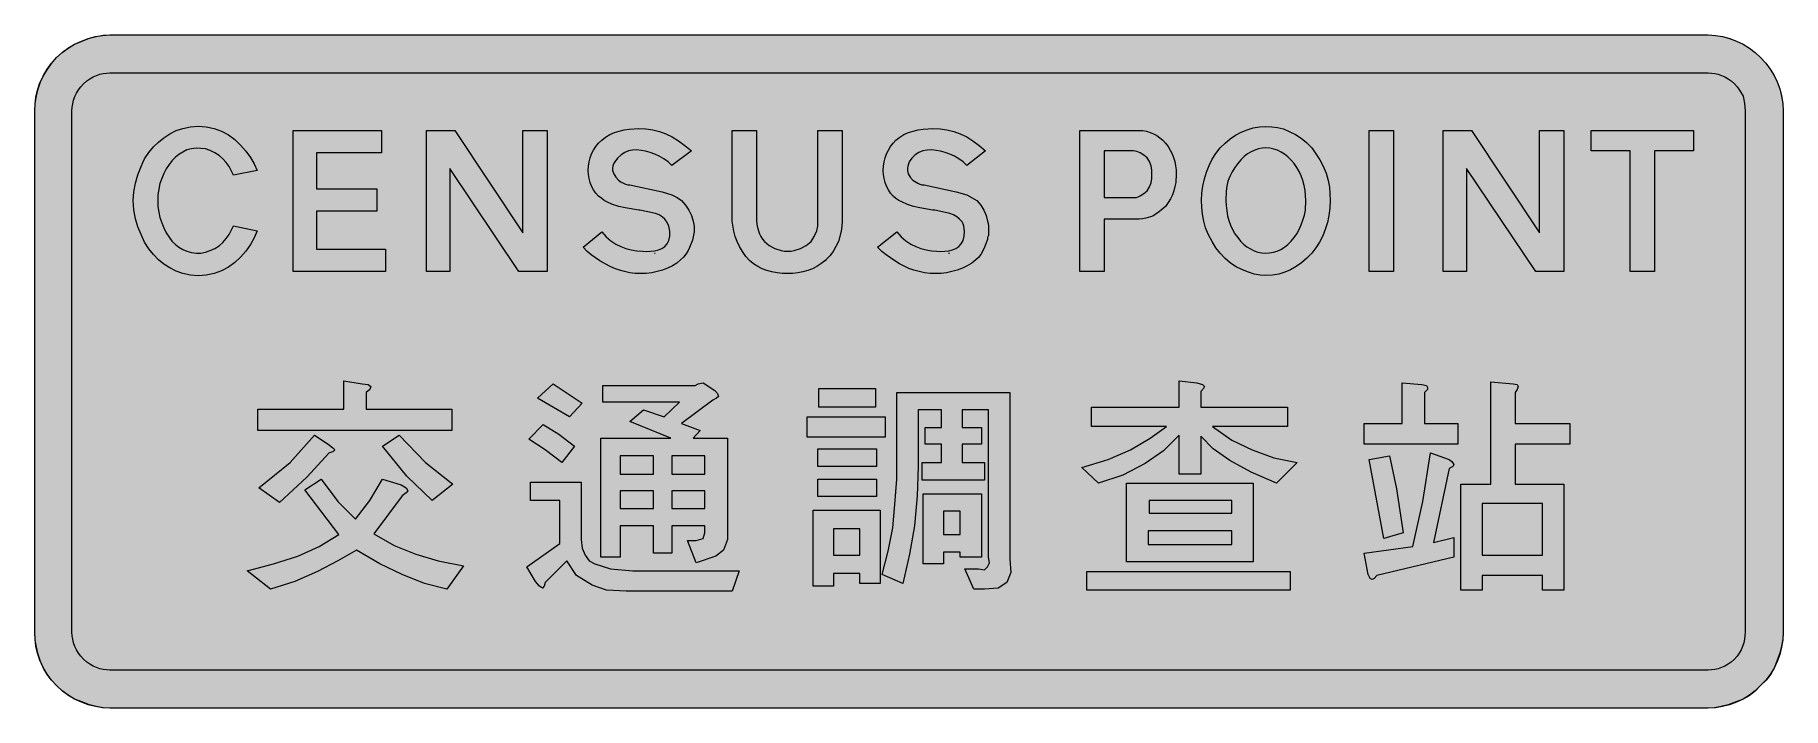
# Model space of a CAD drawing. Header units: metres. Extents: x 15 to 553, y 33 to 240.
import ezdxf

# ---------------------------------------------------------------- set-up
doc = ezdxf.new("R2010")
doc.units = ezdxf.units.M
for name, color, linetype, true_color in [('FILL_BLUE_0000FF', 7, 'Continuous', 0x0000ff), ('FILL_WHITE_FFFFFF', 7, 'Continuous', 0xffffff), ('STROKE_BLUE_0000FF', 7, 'Continuous', 0x0000ff), ('STROKE_WHITE_FFFFFF', 7, 'Continuous', 0xffffff)]:
    doc.layers.add(name, color=color, linetype=linetype, true_color=true_color)

msp = doc.modelspace()

# ---------------------------------------------------------------- hatches: boundary and pattern name
at = {"layer": 'FILL_BLUE_0000FF', "true_color": 0x0000ff}
h = msp.add_hatch(color=7, dxfattribs=at)
h.dxf.hatch_style = 1
h.paths.add_polyline_path([(532.32, 228.6), (533.37, 228.37), (534.41, 228.03), (535.44, 227.58), (536.45, 227.01), (537.42, 226.31), (538.35, 225.48), (539.19, 224.53), (539.92, 223.53), (541.05, 221.58), (541.46, 219.33), (541.65, 217.08), (541.65, 56.58), (541.47, 54.34), (541.24, 53.24), (540.9, 52.15), (540.45, 51.1), (539.88, 50.08), (539.18, 49.11), (538.35, 48.18), (537.42, 47.35), (536.45, 46.65), (535.44, 46.08), (534.41, 45.63), (533.37, 45.29), (532.32, 45.06), (530.25, 44.88), (37.95, 44.88), (35.88, 45.06), (34.83, 45.29), (33.79, 45.63), (32.76, 46.08), (31.75, 46.65), (30.78, 47.35), (29.85, 48.18), (29.01, 49.11), (28.28, 50.08), (27.66, 51.1), (27.15, 52.15), (26.76, 53.24), (26.48, 54.34), (26.31, 55.46), (26.25, 56.58), (26.25, 217.08), (26.31, 218.2), (26.48, 219.32), (26.76, 220.42), (27.15, 221.51), (27.66, 222.56), (28.28, 223.58), (29.01, 224.55), (29.85, 225.48), (30.78, 226.31), (31.75, 227.01), (32.76, 227.58), (33.79, 228.03), (34.83, 228.37), (35.88, 228.6), (37.95, 228.78), (530.25, 228.78), (532.32, 228.6)])
at = {"layer": 'FILL_WHITE_FFFFFF', "true_color": 0xffffff}
h = msp.add_hatch(color=7, dxfattribs=at)
h.dxf.hatch_style = 1
h.paths.add_polyline_path([(532.5, 240.36), (534.72, 239.99), (536.91, 239.4), (539.03, 238.6), (541.06, 237.61), (542.99, 236.43), (544.79, 235.08), (546.45, 233.58), (548.04, 231.84), (549.43, 229.99), (550.61, 228.04), (551.59, 226), (552.35, 223.88), (552.9, 221.68), (553.24, 219.41), (553.35, 217.08), (553.35, 56.58), (553.24, 54.38), (552.9, 52.23), (552.34, 50.08), (551.55, 47.88), (550.71, 45.69), (549.56, 43.64), (548.13, 41.76), (546.45, 40.08), (544.77, 38.4), (542.89, 36.97), (540.84, 35.82), (538.65, 34.98), (536.45, 34.19), (534.34, 33.63), (532.28, 33.29), (530.25, 33.18), (37.95, 33.18), (35.88, 33.29), (33.75, 33.63), (31.62, 34.19), (29.55, 34.98), (27.36, 35.82), (25.28, 36.97), (23.31, 38.4), (21.45, 40.08), (19.94, 41.76), (18.56, 43.64), (17.36, 45.69), (16.35, 47.88), (15.61, 50.08), (15.15, 52.23), (14.92, 54.38), (14.85, 56.58), (14.85, 217.08), (14.92, 219.16), (15.15, 221.32), (15.61, 223.53), (16.35, 225.78), (17.36, 227.8), (18.56, 229.79), (19.94, 231.73), (21.45, 233.58), (23.31, 235.22), (25.28, 236.58), (27.36, 237.71), (29.55, 238.68), (31.62, 239.47), (33.75, 240.03), (35.88, 240.37), (37.95, 240.48), (530.25, 240.48), (532.5, 240.36)])
h = msp.add_hatch(color=7, dxfattribs=at)
h.dxf.hatch_style = 1
h.paths.add_polyline_path([(74.63, 199.94), (73.77, 201.2), (72.75, 202.38), (71.57, 203.4), (70.28, 204.22), (68.87, 204.87), (67.35, 205.38), (65.95, 205.54), (64.5, 205.57), (63.05, 205.42), (61.65, 205.08), (60.36, 204.4), (59.18, 203.66), (58.11, 202.8), (57.15, 201.78), (56.18, 200.59), (55.31, 199.27), (54.54, 197.84), (53.89, 196.31), (53.36, 194.69), (52.97, 193.01), (52.73, 191.26), (52.65, 189.48), (52.73, 187.7), (52.97, 185.95), (53.36, 184.25), (53.89, 182.62), (54.54, 181.05), (55.31, 179.57), (56.18, 178.17), (57.15, 176.88), (58.11, 175.99), (59.18, 175.15), (60.36, 174.43), (61.65, 173.88), (63.05, 173.5), (64.5, 173.28), (65.95, 173.29), (67.35, 173.58), (68.87, 174.09), (70.28, 174.74), (71.57, 175.56), (72.75, 176.58), (73.77, 177.76), (74.63, 179.02), (76.05, 181.68), (83.25, 180.18), (82.41, 177.99), (81.26, 175.9), (79.83, 173.94), (78.15, 172.08), (76.42, 170.4), (74.44, 168.97), (72.29, 167.82), (70.05, 166.98), (67.58, 166.47), (65.14, 166.3), (62.75, 166.47), (60.45, 166.98), (58.31, 167.76), (56.36, 168.74), (54.59, 169.89), (52.95, 171.18), (51.39, 172.82), (49.91, 174.63), (48.6, 176.66), (47.55, 178.98), (46.54, 181.34), (45.79, 183.89), (45.31, 186.62), (45.15, 189.48), (45.31, 192.18), (45.79, 194.84), (46.54, 197.45), (47.55, 199.98), (48.04, 201.18), (48.6, 202.29), (49.91, 204.29), (51.39, 206.01), (52.95, 207.48), (54.59, 208.81), (56.36, 210.03), (58.31, 211.02), (59.35, 211.4), (60.45, 211.68), (62.75, 212.19), (65.14, 212.35), (67.58, 212.19), (70.05, 211.68), (72.29, 210.84), (74.44, 209.69), (76.42, 208.26), (78.15, 206.58), (79.83, 204.73), (81.26, 202.79), (82.41, 200.8), (83.25, 198.78), (76.05, 197.28), (74.63, 199.94)])
h = msp.add_hatch(color=7, dxfattribs=at)
h.dxf.hatch_style = 1
h.paths.add_polyline_path([(94.35, 211.08), (121.65, 211.08), (121.65, 204.18), (101.55, 204.18), (101.55, 193.08), (120.15, 193.08), (120.15, 186.18), (101.55, 186.18), (101.55, 174.48), (122.85, 174.48), (122.85, 167.58), (94.35, 167.58), (94.35, 211.08)])
h = msp.add_hatch(color=7, dxfattribs=at)
h.dxf.hatch_style = 1
h.paths.add_polyline_path([(142.65, 199.38), (142.65, 167.58), (135.45, 167.58), (135.45, 211.08), (144.15, 211.08), (165.15, 179.58), (165.15, 211.08), (172.65, 211.08), (172.65, 167.58), (163.95, 167.58), (142.65, 199.38)])
h = msp.add_hatch(color=7, dxfattribs=at)
h.dxf.hatch_style = 1
h.paths.add_polyline_path([(209.86, 201.42), (208.56, 202.38), (207.18, 203.17), (205.76, 203.8), (204.33, 204.3), (202.91, 204.67), (200.25, 205.08), (198.95, 205.01), (197.74, 204.78), (196.58, 204.32), (195.45, 203.58), (194.35, 202.58), (193.43, 201.41), (193.08, 200.77), (192.83, 200.12), (192.72, 199.45), (192.75, 198.78), (193.13, 197.67), (193.76, 196.64), (194.56, 195.78), (195.45, 195.18), (196.13, 194.79), (196.8, 194.51), (197.48, 194.34), (198.15, 194.28), (208.05, 192.18), (211.05, 191.28), (212.66, 190.38), (214.05, 189.48), (215.29, 188.07), (216.3, 186.56), (217.09, 184.92), (217.65, 183.18), (217.91, 181.64), (217.95, 179.88), (217.38, 177.3), (216.53, 174.97), (215.98, 173.91), (215.33, 172.92), (214.59, 172.01), (213.75, 171.18), (212.54, 170.22), (211.2, 169.38), (209.73, 168.66), (208.16, 168.07), (206.53, 167.6), (204.85, 167.26), (203.15, 167.05), (201.45, 166.98), (199.78, 167.05), (198.13, 167.25), (196.51, 167.58), (194.93, 168.03), (193.36, 168.59), (191.83, 169.26), (188.85, 170.88), (186.19, 172.76), (184.93, 173.83), (183.75, 175.08), (189.45, 179.88), (190.83, 178.34), (192.26, 177.09), (193.75, 176.08), (195.3, 175.3), (196.9, 174.72), (198.56, 174.31), (200.28, 174.04), (202.05, 173.88), (203.3, 173.81), (204.54, 173.85), (205.75, 174), (206.89, 174.29), (207.93, 174.74), (208.84, 175.36), (209.59, 176.16), (210.15, 177.18), (210.44, 178.49), (210.41, 180.03), (210.11, 181.57), (209.55, 182.88), (208.89, 183.79), (208.07, 184.5), (207.1, 185.05), (206.03, 185.47), (203.64, 186.04), (201.15, 186.48), (200.85, 186.48), (196.69, 187.27), (194.73, 187.7), (192.75, 188.28), (190.99, 189.07), (190.18, 189.5), (189.45, 190.08), (188.49, 190.84), (187.65, 191.73), (186.93, 192.75), (186.34, 193.87), (185.87, 195.05), (185.53, 196.28), (185.32, 197.53), (185.25, 198.78), (185.32, 200.11), (185.53, 201.41), (185.87, 202.67), (186.34, 203.88), (186.93, 205.03), (187.65, 206.12), (188.49, 207.14), (189.45, 208.08), (190.64, 209.01), (191.95, 209.78), (193.35, 210.41), (194.81, 210.89), (196.32, 211.25), (197.85, 211.5), (200.85, 211.68), (203.05, 211.58), (205.15, 211.28), (207.19, 210.76), (209.18, 210.03), (211.13, 209.07), (213.08, 207.88), (215.05, 206.45), (217.05, 204.78), (211.05, 200.28), (209.86, 201.42)])
h = msp.add_hatch(color=7, dxfattribs=at)
h.dxf.hatch_style = 1
h.paths.add_polyline_path([(237.15, 183.18), (237.34, 181.57), (237.75, 180.18), (238.03, 179.28), (238.43, 178.42), (238.93, 177.61), (239.55, 176.88), (241.05, 175.65), (242.81, 174.71), (244.74, 174.1), (245.74, 173.94), (246.75, 173.88), (247.76, 173.94), (248.76, 174.1), (250.69, 174.71), (252.45, 175.65), (253.95, 176.88), (254.85, 178.42), (255.75, 180.18), (256.01, 181.57), (256.05, 183.18), (256.05, 211.08), (263.55, 211.08), (263.55, 183.18), (263.45, 181.6), (263.18, 180.03), (262.35, 176.88), (261.61, 175.31), (260.74, 173.8), (259.69, 172.41), (258.45, 171.18), (258.3, 170.92), (258.15, 170.88), (256.97, 169.94), (255.69, 169.13), (254.33, 168.46), (252.9, 167.92), (251.41, 167.5), (249.88, 167.21), (248.32, 167.04), (246.75, 166.98), (245.08, 167.04), (243.45, 167.21), (241.86, 167.5), (240.34, 167.92), (238.88, 168.46), (237.51, 169.13), (236.23, 169.94), (235.05, 170.88), (233.81, 172.28), (232.76, 173.77), (231.89, 175.31), (231.15, 176.88), (230.58, 178.46), (230.18, 180.03), (229.65, 183.18), (229.65, 211.08), (237.15, 211.08), (237.15, 183.18)])
h = msp.add_hatch(color=7, dxfattribs=at)
h.dxf.hatch_style = 1
h.paths.add_polyline_path([(308.55, 178.68), (308.29, 178.08), (308.25, 177.48), (307.35, 175.08), (306.84, 173.96), (306.23, 172.9), (305.49, 171.96), (304.65, 171.18), (303.43, 170.22), (302.05, 169.38), (300.55, 168.66), (298.95, 168.07), (297.3, 167.6), (295.62, 167.26), (293.96, 167.05), (292.35, 166.98), (290.58, 167.05), (288.86, 167.25), (287.2, 167.58), (285.6, 168.03), (284.05, 168.59), (282.56, 169.26), (281.13, 170.02), (279.75, 170.88), (277.05, 172.76), (275.7, 173.83), (274.35, 175.08), (280.35, 179.88), (281.73, 178.34), (283.16, 177.09), (284.64, 176.08), (286.16, 175.3), (287.73, 174.72), (289.34, 174.31), (290.98, 174.04), (292.65, 173.88), (293.9, 173.81), (295.14, 173.85), (296.35, 174), (297.49, 174.29), (298.53, 174.74), (299.44, 175.36), (300.19, 176.16), (300.75, 177.18), (301.08, 178.49), (301.16, 180.03), (300.96, 181.57), (300.75, 182.27), (300.45, 182.88), (299.7, 183.79), (298.8, 184.5), (297.79, 185.05), (296.7, 185.47), (294.38, 186.04), (292.05, 186.48), (291.45, 186.48), (287.44, 187.27), (285.5, 187.7), (283.65, 188.28), (281.85, 189.07), (280.95, 189.5), (280.05, 190.08), (279.19, 190.84), (278.43, 191.73), (277.76, 192.75), (277.2, 193.87), (276.75, 195.05), (276.42, 196.28), (276.22, 197.53), (276.15, 198.78), (276.22, 200.11), (276.42, 201.41), (276.75, 202.67), (277.2, 203.88), (277.76, 205.03), (278.43, 206.12), (279.19, 207.14), (280.05, 208.08), (281.24, 209.01), (282.55, 209.78), (283.95, 210.41), (285.41, 210.89), (286.92, 211.25), (288.45, 211.5), (291.45, 211.68), (293.66, 211.58), (295.8, 211.28), (297.87, 210.76), (299.89, 210.03), (301.87, 209.07), (303.81, 207.88), (305.74, 206.45), (307.65, 204.78), (301.95, 200.28), (300.76, 201.42), (299.46, 202.38), (298.08, 203.17), (296.66, 203.8), (295.23, 204.3), (293.81, 204.67), (291.15, 205.08), (289.68, 205.01), (288.38, 204.78), (287.18, 204.32), (286.05, 203.58), (285, 202.58), (284.18, 201.41), (283.69, 200.12), (283.61, 199.45), (283.65, 198.78), (283.7, 198.22), (283.86, 197.67), (284.44, 196.64), (285.3, 195.78), (286.35, 195.18), (286.85, 194.79), (287.44, 194.51), (288.08, 194.34), (288.75, 194.28), (298.65, 192.18), (301.95, 191.28), (304.95, 189.48), (306.18, 188.07), (307.16, 186.56), (307.86, 184.92), (308.25, 183.18), (308.51, 182.43), (308.55, 181.68), (308.55, 180.78), (308.55, 179.88), (308.55, 179.28), (308.55, 178.68)])
h = msp.add_hatch(color=7, dxfattribs=at)
h.dxf.hatch_style = 1
h.paths.add_polyline_path([(357.29, 210.81), (358.38, 210.48), (359.44, 210.03), (360.46, 209.47), (361.42, 208.8), (362.32, 208.04), (363.15, 207.18), (363.89, 206.14), (364.55, 205.05), (365.12, 203.91), (365.59, 202.72), (365.96, 201.49), (366.23, 200.22), (366.39, 198.92), (366.45, 197.58), (366.27, 195.06), (366.04, 193.79), (365.7, 192.52), (365.25, 191.26), (364.68, 190.03), (363.98, 188.83), (363.15, 187.68), (361.31, 186.07), (359.25, 184.68), (357.04, 184.01), (356, 183.84), (355.05, 183.78), (344.25, 183.78), (344.25, 167.58), (336.75, 167.58), (336.75, 211.08), (355.05, 211.08), (356.17, 211.01), (357.29, 210.81)])
h.paths.add_polyline_path([(353.25, 190.38), (354.19, 190.45), (354.73, 190.63), (355.35, 190.98), (356.4, 191.62), (357.45, 192.48), (358.19, 193.66), (358.65, 194.92), (358.88, 196.23), (358.95, 197.58), (358.88, 198.8), (358.65, 200.13), (358.19, 201.46), (357.45, 202.68), (356.46, 203.51), (355.35, 204.18), (354.24, 204.62), (353.25, 204.78), (344.25, 204.78), (344.25, 190.38), (353.25, 190.38)], flags=16)
h = msp.add_hatch(color=7, dxfattribs=at)
h.dxf.hatch_style = 1
h.paths.add_polyline_path([(397.65, 211.98), (399.45, 211.52), (401.25, 210.78), (403.17, 209.81), (404.93, 208.68), (406.57, 207.32), (408.15, 205.68), (409.44, 203.87), (410.63, 202), (411.69, 200.03), (412.65, 197.88), (413.22, 195.68), (413.59, 193.57), (413.79, 191.51), (413.85, 189.48), (413.75, 187.15), (413.47, 184.88), (413, 182.69), (412.35, 180.59), (411.54, 178.59), (410.56, 176.7), (409.43, 174.92), (408.15, 173.28), (406.65, 171.69), (405.06, 170.3), (403.4, 169.12), (401.66, 168.14), (399.86, 167.38), (397.98, 166.83), (396.05, 166.49), (394.05, 166.38), (392.25, 166.49), (390.45, 166.83), (388.65, 167.39), (386.85, 168.18), (384.93, 169.02), (383.18, 170.17), (381.53, 171.6), (379.95, 173.28), (378.66, 174.96), (377.48, 176.84), (376.41, 178.89), (375.45, 181.08), (374.88, 183.15), (374.51, 185.28), (374.31, 187.41), (374.25, 189.48), (374.35, 191.73), (374.63, 193.95), (375.1, 196.14), (375.75, 198.26), (376.56, 200.29), (377.54, 202.22), (378.67, 204.02), (379.95, 205.68), (381.45, 207.17), (383.04, 208.48), (384.7, 209.61), (386.44, 210.55), (388.24, 211.3), (390.12, 211.84), (392.05, 212.17), (394.05, 212.28), (395.85, 212.21), (397.65, 211.98)])
h.paths.add_polyline_path([(391.76, 205.39), (390.61, 205.03), (389.48, 204.52), (388.37, 203.85), (387.3, 203.02), (386.29, 202.03), (385.35, 200.88), (384.46, 199.66), (383.63, 198.29), (382.9, 196.87), (382.35, 195.48), (382, 193.91), (381.83, 192.37), (381.75, 189.48), (381.81, 187.91), (381.98, 186.35), (382.26, 184.82), (382.65, 183.33), (383.16, 181.9), (383.78, 180.54), (384.51, 179.26), (385.35, 178.08), (386.19, 177.01), (387.13, 176.06), (388.16, 175.24), (389.25, 174.56), (390.4, 174.01), (391.59, 173.61), (392.81, 173.36), (394.05, 173.28), (395.19, 173.35), (396.34, 173.57), (397.49, 173.93), (398.63, 174.44), (399.73, 175.11), (400.8, 175.94), (401.81, 176.93), (402.75, 178.08), (403.59, 179.26), (404.33, 180.56), (404.94, 181.96), (405.45, 183.48), (405.97, 185.01), (406.24, 186.48), (406.35, 189.48), (406.29, 191.05), (406.13, 192.61), (405.84, 194.14), (405.45, 195.63), (404.94, 197.06), (404.33, 198.42), (403.59, 199.7), (402.75, 200.88), (401.82, 201.95), (400.84, 202.9), (399.81, 203.72), (398.74, 204.4), (397.62, 204.95), (396.46, 205.35), (395.27, 205.6), (394.05, 205.68), (392.91, 205.61), (391.76, 205.39)], flags=16)
h = msp.add_hatch(color=7, dxfattribs=at)
h.dxf.hatch_style = 1
h.paths.add_polyline_path([(425.85, 211.08), (433.35, 211.08), (433.35, 167.58), (425.85, 167.58), (425.85, 211.08)])
h = msp.add_hatch(color=7, dxfattribs=at)
h.dxf.hatch_style = 1
h.paths.add_polyline_path([(455.85, 199.38), (455.85, 167.58), (448.65, 167.58), (448.65, 211.08), (457.35, 211.08), (478.35, 179.58), (478.35, 211.08), (485.85, 211.08), (485.85, 167.58), (477.15, 167.58), (455.85, 199.38)])
h = msp.add_hatch(color=7, dxfattribs=at)
h.dxf.hatch_style = 1
h.paths.add_polyline_path([(525.75, 204.78), (513.75, 204.78), (513.75, 167.58), (506.25, 167.58), (506.25, 204.78), (494.25, 204.78), (494.25, 211.08), (525.75, 211.08), (525.75, 204.78)])
h = msp.add_hatch(color=7, dxfattribs=at)
h.dxf.hatch_style = 1
h.paths.add_polyline_path([(109.95, 125.28), (109.95, 133.98), (115.65, 133.08), (117.45, 132.78), (118.35, 132.18), (118.05, 131.28), (116.85, 130.38), (116.85, 125.28), (143.25, 125.28), (143.25, 118.68), (83.55, 118.68), (83.55, 125.28), (109.95, 125.28)])
h = msp.add_hatch(color=7, dxfattribs=at)
h.dxf.hatch_style = 1
h.paths.add_polyline_path([(183.45, 127.08), (179.55, 122.88), (169.65, 128.58), (174.45, 133.08), (183.45, 127.08)])
h = msp.add_hatch(color=7, dxfattribs=at)
h.dxf.hatch_style = 1
h.paths.add_polyline_path([(225.15, 130.08), (225.45, 129.18), (224.85, 128.58), (223.65, 127.98), (214.05, 120.78), (219.75, 118.68), (217.65, 116.28), (228.15, 116.28), (228.15, 85.08), (226.95, 81.78), (224.55, 79.98), (218.55, 77.88), (215.85, 84.78), (218.55, 84.78), (220.65, 85.38), (221.25, 87.18), (221.25, 89.28), (211.05, 89.28), (211.05, 80.88), (205.35, 80.88), (205.35, 89.28), (195.15, 89.28), (195.15, 79.68), (189.15, 79.68), (189.15, 116.28), (210.75, 116.28), (198.15, 121.38), (202.35, 124.98), (208.65, 122.88), (213.45, 127.38), (189.75, 127.38), (189.75, 132.48), (218.25, 132.48), (219.15, 133.08), (220.65, 133.38), (224.25, 130.98), (225.15, 130.08)])
h.paths.add_polyline_path([(205.35, 94.68), (205.35, 100.08), (195.15, 100.08), (195.15, 94.68), (205.35, 94.68)], flags=16)
h.paths.add_polyline_path([(211.05, 94.68), (221.25, 94.68), (221.25, 100.08), (211.05, 100.08), (211.05, 94.68)], flags=16)
h.paths.add_polyline_path([(195.15, 110.88), (195.15, 105.18), (205.35, 105.18), (205.35, 110.88), (195.15, 110.88)], flags=16)
h.paths.add_polyline_path([(221.25, 110.88), (211.05, 110.88), (211.05, 105.18), (221.25, 105.18), (221.25, 110.88)], flags=16)
h = msp.add_hatch(color=7, dxfattribs=at)
h.dxf.hatch_style = 1
h.paths.add_polyline_path([(273.75, 131.58), (273.75, 125.88), (256.35, 125.88), (256.35, 131.58), (273.75, 131.58)])
h = msp.add_hatch(color=7, dxfattribs=at)
h.dxf.hatch_style = 1
h.paths.add_polyline_path([(277.65, 81.48), (279.15, 88.68), (279.75, 95.88), (280.35, 103.68), (280.35, 130.38), (315.15, 130.38), (315.15, 79.08), (315.45, 74.88), (314.25, 71.88), (311.55, 70.08), (307.35, 69.78), (304.05, 69.78), (301.35, 76.08), (305.55, 76.08), (307.35, 75.78), (308.25, 76.68), (308.85, 77.88), (308.55, 79.68), (308.55, 124.98), (300.45, 124.98), (300.45, 119.58), (306.45, 119.58), (306.45, 114.48), (300.45, 114.48), (300.45, 108.78), (307.35, 108.78), (307.35, 103.38), (288.15, 103.38), (288.15, 108.78), (294.15, 108.78), (294.15, 114.48), (289.05, 114.48), (289.05, 119.58), (294.15, 119.58), (294.15, 124.98), (286.95, 124.98), (286.95, 107.58), (286.65, 98.58), (285.75, 89.28), (284.25, 80.58), (282.15, 71.58), (275.85, 74.28), (277.65, 81.48)])
h = msp.add_hatch(color=7, dxfattribs=at)
h.dxf.hatch_style = 1
h.paths.add_polyline_path([(372.75, 133.38), (374.55, 132.78), (375.15, 132.18), (374.85, 131.58), (373.95, 130.68), (373.95, 125.88), (400.65, 125.88), (400.65, 119.88), (377.55, 119.88), (383.55, 115.68), (389.85, 112.68), (396.45, 110.28), (403.65, 108.78), (397.35, 102.48), (389.55, 105.78), (382.95, 109.38), (377.85, 112.98), (373.95, 116.88), (373.95, 105.18), (367.35, 105.18), (367.35, 117.18), (362.55, 112.38), (356.85, 108.48), (349.95, 104.88), (342.45, 102.48), (337.35, 107.28), (345.45, 109.68), (352.35, 112.68), (358.35, 116.28), (363.45, 119.88), (340.35, 119.88), (340.35, 125.88), (367.35, 125.88), (367.35, 133.98), (372.75, 133.38)])
h = msp.add_hatch(color=7, dxfattribs=at)
h.dxf.hatch_style = 1
h.paths.add_polyline_path([(436.05, 120.78), (436.05, 133.38), (442.05, 132.78), (443.55, 132.48), (443.85, 131.88), (443.85, 131.28), (442.95, 130.38), (442.95, 120.78), (453.15, 120.78), (453.15, 114.48), (424.35, 114.48), (424.35, 120.78), (436.05, 120.78)])
h = msp.add_hatch(color=7, dxfattribs=at)
h.dxf.hatch_style = 1
h.paths.add_polyline_path([(463.35, 133.68), (470.25, 133.08), (471.45, 132.78), (471.75, 132.18), (471.45, 131.28), (470.85, 130.38), (470.85, 120.78), (487.65, 120.78), (487.65, 114.48), (470.85, 114.48), (470.85, 102.18), (485.85, 102.18), (485.85, 69.48), (479.25, 69.48), (479.25, 73.98), (460.65, 73.98), (460.65, 69.48), (454.05, 69.48), (454.05, 102.18), (463.35, 102.18), (463.35, 133.68)])
h.paths.add_polyline_path([(479.25, 96.18), (460.65, 96.18), (460.65, 80.28), (479.25, 80.28), (479.25, 96.18)], flags=16)
h = msp.add_hatch(color=7, dxfattribs=at)
h.dxf.hatch_style = 1
h.paths.add_polyline_path([(176.25, 117.48), (181.05, 113.88), (177.15, 108.78), (172.05, 112.68), (166.95, 115.98), (171.45, 120.48), (176.25, 117.48)])
h = msp.add_hatch(color=7, dxfattribs=at)
h.dxf.hatch_style = 1
h.paths.add_polyline_path([(276.75, 122.88), (276.75, 116.58), (252.75, 116.58), (252.75, 122.88), (276.75, 122.88)])
h = msp.add_hatch(color=7, dxfattribs=at)
h.dxf.hatch_style = 1
h.paths.add_polyline_path([(106.65, 113.28), (107.25, 112.68), (106.65, 112.08), (105.45, 111.78), (98.55, 104.28), (90.15, 96.48), (83.85, 100.98), (93.45, 108.78), (100.95, 117.18), (105.15, 114.48), (106.65, 113.28)])
h = msp.add_hatch(color=7, dxfattribs=at)
h.dxf.hatch_style = 1
h.paths.add_polyline_path([(135.15, 108.78), (143.55, 102.18), (137.25, 97.08), (129.45, 104.58), (121.95, 113.88), (127.05, 117.18), (135.15, 108.78)])
h = msp.add_hatch(color=7, dxfattribs=at)
h.dxf.hatch_style = 1
h.paths.add_polyline_path([(274.05, 112.98), (274.05, 107.58), (256.05, 107.58), (256.05, 112.98), (274.05, 112.98)])
h = msp.add_hatch(color=7, dxfattribs=at)
h.dxf.hatch_style = 1
h.paths.add_polyline_path([(439.35, 82.98), (442.35, 96.78), (444.75, 111.78), (450.45, 109.68), (451.35, 109.08), (451.95, 108.18), (451.65, 107.58), (450.45, 106.98), (445.65, 84.18), (451.95, 85.68), (451.95, 79.68), (428.25, 73.98), (427.35, 73.08), (426.75, 72.78), (426.15, 73.08), (425.55, 74.28), (424.35, 80.88), (439.35, 82.98)])
h = msp.add_hatch(color=7, dxfattribs=at)
h.dxf.hatch_style = 1
h.paths.add_polyline_path([(425.85, 109.68), (432.15, 110.88), (434.25, 100.68), (436.35, 87.18), (430.35, 85.38), (425.85, 109.68)])
h = msp.add_hatch(color=7, dxfattribs=at)
h.dxf.hatch_style = 1
h.paths.add_polyline_path([(108.15, 96.78), (113.55, 91.38), (118.05, 97.08), (121.95, 103.68), (127.65, 101.88), (129.15, 100.98), (129.75, 100.08), (129.15, 99.48), (127.95, 98.58), (119.25, 86.88), (125.55, 83.28), (132.15, 80.58), (139.05, 78.48), (146.85, 76.98), (141.75, 69.78), (134.85, 71.58), (127.95, 74.28), (121.05, 77.58), (113.85, 81.78), (108.15, 78.48), (101.85, 75.18), (94.95, 72.18), (87.45, 69.78), (80.25, 75.48), (88.35, 77.58), (95.85, 79.98), (102.45, 82.98), (108.45, 86.58), (97.95, 100.38), (103.05, 103.68), (108.15, 96.78)])
h = msp.add_hatch(color=7, dxfattribs=at)
h.dxf.hatch_style = 1
h.paths.add_polyline_path([(183.15, 102.78), (183.15, 85.08), (183.45, 82.38), (184.35, 80.28), (185.55, 78.48), (187.35, 77.58), (192.15, 76.08), (199.05, 75.48), (231.75, 75.48), (229.65, 69.18), (196.95, 69.18), (190.95, 69.48), (186.45, 70.98), (181.65, 73.98), (178.65, 78.48), (172.05, 71.88), (171.75, 70.68), (171.15, 70.08), (170.25, 70.68), (169.05, 72.18), (166.35, 76.68), (176.55, 83.88), (176.55, 97.08), (167.55, 97.08), (167.55, 102.78), (183.15, 102.78)])
h = msp.add_hatch(color=7, dxfattribs=at)
h.dxf.hatch_style = 1
h.paths.add_polyline_path([(274.05, 103.68), (274.05, 98.28), (256.05, 98.28), (256.05, 103.68), (274.05, 103.68)])
h = msp.add_hatch(color=7, dxfattribs=at)
h.dxf.hatch_style = 1
h.paths.add_polyline_path([(351.15, 78.18), (351.15, 102.48), (390.15, 102.48), (390.15, 78.18), (351.15, 78.18)])
h.paths.add_polyline_path([(358.05, 97.08), (358.05, 93.18), (383.55, 93.18), (383.55, 97.08), (358.05, 97.08)], flags=16)
h.paths.add_polyline_path([(383.55, 87.78), (357.75, 87.78), (357.75, 83.58), (383.55, 83.58), (383.55, 87.78)], flags=16)
h = msp.add_hatch(color=7, dxfattribs=at)
h.dxf.hatch_style = 1
h.paths.add_polyline_path([(306.45, 99.18), (306.45, 79.68), (299.85, 79.68), (299.85, 81.18), (294.75, 81.18), (294.75, 77.58), (288.45, 77.58), (288.45, 99.18), (306.45, 99.18)])
h.paths.add_polyline_path([(299.85, 93.78), (294.75, 93.78), (294.75, 86.58), (299.85, 86.58), (299.85, 93.78)], flags=16)
h = msp.add_hatch(color=7, dxfattribs=at)
h.dxf.hatch_style = 1
h.paths.add_polyline_path([(275.25, 94.08), (275.25, 71.58), (268.95, 71.58), (268.95, 74.58), (260.85, 74.58), (260.85, 70.68), (254.55, 70.68), (254.55, 94.08), (275.25, 94.08)])
h.paths.add_polyline_path([(268.95, 88.38), (260.85, 88.38), (260.85, 80.28), (268.95, 80.28), (268.95, 88.38)], flags=16)
h = msp.add_hatch(color=7, dxfattribs=at)
h.dxf.hatch_style = 1
h.paths.add_polyline_path([(401.55, 75.18), (401.55, 69.48), (338.85, 69.48), (338.85, 75.18), (401.55, 75.18)])

# ---------------------------------------------------------------- linework, layer by layer
at = {"layer": 'FILL_BLUE_0000FF', "lineweight": 0, "true_color": 0x0000ff}
msp.add_lwpolyline([(532.32, 228.6), (533.37, 228.37), (534.41, 228.03), (535.44, 227.58), (536.45, 227.01), (537.42, 226.31), (538.35, 225.48), (539.19, 224.53), (539.92, 223.53), (541.05, 221.58), (541.46, 219.33), (541.65, 217.08), (541.65, 56.58), (541.47, 54.34), (541.24, 53.24), (540.9, 52.15), (540.45, 51.1), (539.88, 50.08), (539.18, 49.11), (538.35, 48.18), (537.42, 47.35), (536.45, 46.65), (535.44, 46.08), (534.41, 45.63), (533.37, 45.29), (532.32, 45.06), (530.25, 44.88), (37.95, 44.88), (35.88, 45.06), (34.83, 45.29), (33.79, 45.63), (32.76, 46.08), (31.75, 46.65), (30.78, 47.35), (29.85, 48.18), (29.01, 49.11), (28.28, 50.08), (27.66, 51.1), (27.15, 52.15), (26.76, 53.24), (26.48, 54.34), (26.31, 55.46), (26.25, 56.58), (26.25, 217.08), (26.31, 218.2), (26.48, 219.32), (26.76, 220.42), (27.15, 221.51), (27.66, 222.56), (28.28, 223.58), (29.01, 224.55), (29.85, 225.48), (30.78, 226.31), (31.75, 227.01), (32.76, 227.58), (33.79, 228.03), (34.83, 228.37), (35.88, 228.6), (37.95, 228.78), (530.25, 228.78)], close=True, dxfattribs=at)
at = {"layer": 'FILL_WHITE_FFFFFF', "lineweight": 0, "true_color": 0xffffff}
for points in [[(532.5, 240.36), (534.72, 239.99), (536.91, 239.4), (539.03, 238.6), (541.06, 237.61), (542.99, 236.43), (544.79, 235.08), (546.45, 233.58), (548.04, 231.84), (549.43, 229.99), (550.61, 228.04), (551.59, 226), (552.35, 223.88), (552.9, 221.68), (553.24, 219.41), (553.35, 217.08), (553.35, 56.58), (553.24, 54.38), (552.9, 52.23), (552.34, 50.08), (551.55, 47.88), (550.71, 45.69), (549.56, 43.64), (548.13, 41.76), (546.45, 40.08), (544.77, 38.4), (542.89, 36.97), (540.84, 35.82), (538.65, 34.98), (536.45, 34.19), (534.34, 33.63), (532.28, 33.29), (530.25, 33.18), (37.95, 33.18), (35.88, 33.29), (33.75, 33.63), (31.62, 34.19), (29.55, 34.98), (27.36, 35.82), (25.28, 36.97), (23.31, 38.4), (21.45, 40.08), (19.94, 41.76), (18.56, 43.64), (17.36, 45.69), (16.35, 47.88), (15.61, 50.08), (15.15, 52.23), (14.92, 54.38), (14.85, 56.58), (14.85, 217.08), (14.92, 219.16), (15.15, 221.32), (15.61, 223.53), (16.35, 225.78), (17.36, 227.8), (18.56, 229.79), (19.94, 231.73), (21.45, 233.58), (23.31, 235.22), (25.28, 236.58), (27.36, 237.71), (29.55, 238.68), (31.62, 239.47), (33.75, 240.03), (35.88, 240.37), (37.95, 240.48), (530.25, 240.48)], [(74.63, 199.94), (73.77, 201.2), (72.75, 202.38), (71.57, 203.4), (70.28, 204.22), (68.87, 204.87), (67.35, 205.38), (65.95, 205.54), (64.5, 205.57), (63.05, 205.42), (61.65, 205.08), (60.36, 204.4), (59.18, 203.66), (58.11, 202.8), (57.15, 201.78), (56.18, 200.59), (55.31, 199.27), (54.54, 197.84), (53.89, 196.31), (53.36, 194.69), (52.97, 193.01), (52.73, 191.26), (52.65, 189.48), (52.73, 187.7), (52.97, 185.95), (53.36, 184.25), (53.89, 182.62), (54.54, 181.05), (55.31, 179.57), (56.18, 178.17), (57.15, 176.88), (58.11, 175.99), (59.18, 175.15), (60.36, 174.43), (61.65, 173.88), (63.05, 173.5), (64.5, 173.28), (65.95, 173.29), (67.35, 173.58), (68.87, 174.09), (70.28, 174.74), (71.57, 175.56), (72.75, 176.58), (73.77, 177.76), (74.63, 179.02), (76.05, 181.68), (83.25, 180.18), (82.41, 177.99), (81.26, 175.9), (79.83, 173.94), (78.15, 172.08), (76.42, 170.4), (74.44, 168.97), (72.29, 167.82), (70.05, 166.98), (67.58, 166.47), (65.14, 166.3), (62.75, 166.47), (60.45, 166.98), (58.31, 167.76), (56.36, 168.74), (54.59, 169.89), (52.95, 171.18), (51.39, 172.82), (49.91, 174.63), (48.6, 176.66), (47.55, 178.98), (46.54, 181.34), (45.79, 183.89), (45.31, 186.62), (45.15, 189.48), (45.31, 192.18), (45.79, 194.84), (46.54, 197.45), (47.55, 199.98), (48.04, 201.18), (48.6, 202.29), (49.91, 204.29), (51.39, 206.01), (52.95, 207.48), (54.59, 208.81), (56.36, 210.03), (58.31, 211.02), (59.35, 211.4), (60.45, 211.68), (62.75, 212.19), (65.14, 212.35), (67.58, 212.19), (70.05, 211.68), (72.29, 210.84), (74.44, 209.69), (76.42, 208.26), (78.15, 206.58), (79.83, 204.73), (81.26, 202.79), (82.41, 200.8), (83.25, 198.78), (76.05, 197.28)], [(94.35, 211.08), (121.65, 211.08), (121.65, 204.18), (101.55, 204.18), (101.55, 193.08), (120.15, 193.08), (120.15, 186.18), (101.55, 186.18), (101.55, 174.48), (122.85, 174.48), (122.85, 167.58), (94.35, 167.58)], [(142.65, 199.38), (142.65, 167.58), (135.45, 167.58), (135.45, 211.08), (144.15, 211.08), (165.15, 179.58), (165.15, 211.08), (172.65, 211.08), (172.65, 167.58), (163.95, 167.58)], [(209.86, 201.42), (208.56, 202.38), (207.18, 203.17), (205.76, 203.8), (204.33, 204.3), (202.91, 204.67), (200.25, 205.08), (198.95, 205.01), (197.74, 204.78), (196.58, 204.32), (195.45, 203.58), (194.35, 202.58), (193.43, 201.41), (193.08, 200.77), (192.83, 200.12), (192.72, 199.45), (192.75, 198.78), (193.13, 197.67), (193.76, 196.64), (194.56, 195.78), (195.45, 195.18), (196.13, 194.79), (196.8, 194.51), (197.48, 194.34), (198.15, 194.28), (208.05, 192.18), (211.05, 191.28), (212.66, 190.38), (214.05, 189.48), (215.29, 188.07), (216.3, 186.56), (217.09, 184.92), (217.65, 183.18), (217.91, 181.64), (217.95, 179.88), (217.38, 177.3), (216.53, 174.97), (215.98, 173.91), (215.33, 172.92), (214.59, 172.01), (213.75, 171.18), (212.54, 170.22), (211.2, 169.38), (209.73, 168.66), (208.16, 168.07), (206.53, 167.6), (204.85, 167.26), (203.15, 167.05), (201.45, 166.98), (199.78, 167.05), (198.13, 167.25), (196.51, 167.58), (194.93, 168.03), (193.36, 168.59), (191.83, 169.26), (188.85, 170.88), (186.19, 172.76), (184.93, 173.83), (183.75, 175.08), (189.45, 179.88), (190.83, 178.34), (192.26, 177.09), (193.75, 176.08), (195.3, 175.3), (196.9, 174.72), (198.56, 174.31), (200.28, 174.04), (202.05, 173.88), (203.3, 173.81), (204.54, 173.85), (205.75, 174), (206.89, 174.29), (207.93, 174.74), (208.84, 175.36), (209.59, 176.16), (210.15, 177.18), (210.44, 178.49), (210.41, 180.03), (210.11, 181.57), (209.55, 182.88), (208.89, 183.79), (208.07, 184.5), (207.1, 185.05), (206.03, 185.47), (203.64, 186.04), (201.15, 186.48), (200.85, 186.48), (196.69, 187.27), (194.73, 187.7), (192.75, 188.28), (190.99, 189.07), (190.18, 189.5), (189.45, 190.08), (188.49, 190.84), (187.65, 191.73), (186.93, 192.75), (186.34, 193.87), (185.87, 195.05), (185.53, 196.28), (185.32, 197.53), (185.25, 198.78), (185.32, 200.11), (185.53, 201.41), (185.87, 202.67), (186.34, 203.88), (186.93, 205.03), (187.65, 206.12), (188.49, 207.14), (189.45, 208.08), (190.64, 209.01), (191.95, 209.78), (193.35, 210.41), (194.81, 210.89), (196.32, 211.25), (197.85, 211.5), (200.85, 211.68), (203.05, 211.58), (205.15, 211.28), (207.19, 210.76), (209.18, 210.03), (211.13, 209.07), (213.08, 207.88), (215.05, 206.45), (217.05, 204.78), (211.05, 200.28)], [(237.15, 183.18), (237.34, 181.57), (237.75, 180.18), (238.03, 179.28), (238.43, 178.42), (238.93, 177.61), (239.55, 176.88), (241.05, 175.65), (242.81, 174.71), (244.74, 174.1), (245.74, 173.94), (246.75, 173.88), (247.76, 173.94), (248.76, 174.1), (250.69, 174.71), (252.45, 175.65), (253.95, 176.88), (254.85, 178.42), (255.75, 180.18), (256.01, 181.57), (256.05, 183.18), (256.05, 211.08), (263.55, 211.08), (263.55, 183.18), (263.45, 181.6), (263.18, 180.03), (262.35, 176.88), (261.61, 175.31), (260.74, 173.8), (259.69, 172.41), (258.45, 171.18), (258.3, 170.92), (258.15, 170.88), (256.97, 169.94), (255.69, 169.13), (254.33, 168.46), (252.9, 167.92), (251.41, 167.5), (249.88, 167.21), (248.32, 167.04), (246.75, 166.98), (245.08, 167.04), (243.45, 167.21), (241.86, 167.5), (240.34, 167.92), (238.88, 168.46), (237.51, 169.13), (236.23, 169.94), (235.05, 170.88), (233.81, 172.28), (232.76, 173.77), (231.89, 175.31), (231.15, 176.88), (230.58, 178.46), (230.18, 180.03), (229.65, 183.18), (229.65, 211.08), (237.15, 211.08)], [(308.55, 178.68), (308.29, 178.08), (308.25, 177.48), (307.35, 175.08), (306.84, 173.96), (306.23, 172.9), (305.49, 171.96), (304.65, 171.18), (303.43, 170.22), (302.05, 169.38), (300.55, 168.66), (298.95, 168.07), (297.3, 167.6), (295.62, 167.26), (293.96, 167.05), (292.35, 166.98), (290.58, 167.05), (288.86, 167.25), (287.2, 167.58), (285.6, 168.03), (284.05, 168.59), (282.56, 169.26), (281.13, 170.02), (279.75, 170.88), (277.05, 172.76), (275.7, 173.83), (274.35, 175.08), (280.35, 179.88), (281.73, 178.34), (283.16, 177.09), (284.64, 176.08), (286.16, 175.3), (287.73, 174.72), (289.34, 174.31), (290.98, 174.04), (292.65, 173.88), (293.9, 173.81), (295.14, 173.85), (296.35, 174), (297.49, 174.29), (298.53, 174.74), (299.44, 175.36), (300.19, 176.16), (300.75, 177.18), (301.08, 178.49), (301.16, 180.03), (300.96, 181.57), (300.75, 182.27), (300.45, 182.88), (299.7, 183.79), (298.8, 184.5), (297.79, 185.05), (296.7, 185.47), (294.38, 186.04), (292.05, 186.48), (291.45, 186.48), (287.44, 187.27), (285.5, 187.7), (283.65, 188.28), (281.85, 189.07), (280.95, 189.5), (280.05, 190.08), (279.19, 190.84), (278.43, 191.73), (277.76, 192.75), (277.2, 193.87), (276.75, 195.05), (276.42, 196.28), (276.22, 197.53), (276.15, 198.78), (276.22, 200.11), (276.42, 201.41), (276.75, 202.67), (277.2, 203.88), (277.76, 205.03), (278.43, 206.12), (279.19, 207.14), (280.05, 208.08), (281.24, 209.01), (282.55, 209.78), (283.95, 210.41), (285.41, 210.89), (286.92, 211.25), (288.45, 211.5), (291.45, 211.68), (293.66, 211.58), (295.8, 211.28), (297.87, 210.76), (299.89, 210.03), (301.87, 209.07), (303.81, 207.88), (305.74, 206.45), (307.65, 204.78), (301.95, 200.28), (300.76, 201.42), (299.46, 202.38), (298.08, 203.17), (296.66, 203.8), (295.23, 204.3), (293.81, 204.67), (291.15, 205.08), (289.68, 205.01), (288.38, 204.78), (287.18, 204.32), (286.05, 203.58), (285, 202.58), (284.18, 201.41), (283.69, 200.12), (283.61, 199.45), (283.65, 198.78), (283.7, 198.22), (283.86, 197.67), (284.44, 196.64), (285.3, 195.78), (286.35, 195.18), (286.85, 194.79), (287.44, 194.51), (288.08, 194.34), (288.75, 194.28), (298.65, 192.18), (301.95, 191.28), (304.95, 189.48), (306.18, 188.07), (307.16, 186.56), (307.86, 184.92), (308.25, 183.18), (308.51, 182.43), (308.55, 181.68), (308.55, 180.78), (308.55, 179.88), (308.55, 179.28)], [(357.29, 210.81), (358.38, 210.48), (359.44, 210.03), (360.46, 209.47), (361.42, 208.8), (362.32, 208.04), (363.15, 207.18), (363.89, 206.14), (364.55, 205.05), (365.12, 203.91), (365.59, 202.72), (365.96, 201.49), (366.23, 200.22), (366.39, 198.92), (366.45, 197.58), (366.27, 195.06), (366.04, 193.79), (365.7, 192.52), (365.25, 191.26), (364.68, 190.03), (363.98, 188.83), (363.15, 187.68), (361.31, 186.07), (359.25, 184.68), (357.04, 184.01), (356, 183.84), (355.05, 183.78), (344.25, 183.78), (344.25, 167.58), (336.75, 167.58), (336.75, 211.08), (355.05, 211.08), (356.17, 211.01)], [(397.65, 211.98), (399.45, 211.52), (401.25, 210.78), (403.17, 209.81), (404.93, 208.68), (406.57, 207.32), (408.15, 205.68), (409.44, 203.87), (410.63, 202), (411.69, 200.03), (412.65, 197.88), (413.22, 195.68), (413.59, 193.57), (413.79, 191.51), (413.85, 189.48), (413.75, 187.15), (413.47, 184.88), (413, 182.69), (412.35, 180.59), (411.54, 178.59), (410.56, 176.7), (409.43, 174.92), (408.15, 173.28), (406.65, 171.69), (405.06, 170.3), (403.4, 169.12), (401.66, 168.14), (399.86, 167.38), (397.98, 166.83), (396.05, 166.49), (394.05, 166.38), (392.25, 166.49), (390.45, 166.83), (388.65, 167.39), (386.85, 168.18), (384.93, 169.02), (383.18, 170.17), (381.53, 171.6), (379.95, 173.28), (378.66, 174.96), (377.48, 176.84), (376.41, 178.89), (375.45, 181.08), (374.88, 183.15), (374.51, 185.28), (374.31, 187.41), (374.25, 189.48), (374.35, 191.73), (374.63, 193.95), (375.1, 196.14), (375.75, 198.26), (376.56, 200.29), (377.54, 202.22), (378.67, 204.02), (379.95, 205.68), (381.45, 207.17), (383.04, 208.48), (384.7, 209.61), (386.44, 210.55), (388.24, 211.3), (390.12, 211.84), (392.05, 212.17), (394.05, 212.28), (395.85, 212.21)], [(425.85, 211.08), (433.35, 211.08), (433.35, 167.58), (425.85, 167.58)], [(455.85, 199.38), (455.85, 167.58), (448.65, 167.58), (448.65, 211.08), (457.35, 211.08), (478.35, 179.58), (478.35, 211.08), (485.85, 211.08), (485.85, 167.58), (477.15, 167.58)], [(525.75, 204.78), (513.75, 204.78), (513.75, 167.58), (506.25, 167.58), (506.25, 204.78), (494.25, 204.78), (494.25, 211.08), (525.75, 211.08)], [(353.25, 190.38), (354.19, 190.45), (354.73, 190.63), (355.35, 190.98), (356.4, 191.62), (357.45, 192.48), (358.19, 193.66), (358.65, 194.92), (358.88, 196.23), (358.95, 197.58), (358.88, 198.8), (358.65, 200.13), (358.19, 201.46), (357.45, 202.68), (356.46, 203.51), (355.35, 204.18), (354.24, 204.62), (353.25, 204.78), (344.25, 204.78), (344.25, 190.38)], [(391.76, 205.39), (390.61, 205.03), (389.48, 204.52), (388.37, 203.85), (387.3, 203.02), (386.29, 202.03), (385.35, 200.88), (384.46, 199.66), (383.63, 198.29), (382.9, 196.87), (382.35, 195.48), (382, 193.91), (381.83, 192.37), (381.75, 189.48), (381.81, 187.91), (381.98, 186.35), (382.26, 184.82), (382.65, 183.33), (383.16, 181.9), (383.78, 180.54), (384.51, 179.26), (385.35, 178.08), (386.19, 177.01), (387.13, 176.06), (388.16, 175.24), (389.25, 174.56), (390.4, 174.01), (391.59, 173.61), (392.81, 173.36), (394.05, 173.28), (395.19, 173.35), (396.34, 173.57), (397.49, 173.93), (398.63, 174.44), (399.73, 175.11), (400.8, 175.94), (401.81, 176.93), (402.75, 178.08), (403.59, 179.26), (404.33, 180.56), (404.94, 181.96), (405.45, 183.48), (405.97, 185.01), (406.24, 186.48), (406.35, 189.48), (406.29, 191.05), (406.13, 192.61), (405.84, 194.14), (405.45, 195.63), (404.94, 197.06), (404.33, 198.42), (403.59, 199.7), (402.75, 200.88), (401.82, 201.95), (400.84, 202.9), (399.81, 203.72), (398.74, 204.4), (397.62, 204.95), (396.46, 205.35), (395.27, 205.6), (394.05, 205.68), (392.91, 205.61)], [(109.95, 125.28), (109.95, 133.98), (115.65, 133.08), (117.45, 132.78), (118.35, 132.18), (118.05, 131.28), (116.85, 130.38), (116.85, 125.28), (143.25, 125.28), (143.25, 118.68), (83.55, 118.68), (83.55, 125.28)], [(183.45, 127.08), (179.55, 122.88), (169.65, 128.58), (174.45, 133.08)], [(225.15, 130.08), (225.45, 129.18), (224.85, 128.58), (223.65, 127.98), (214.05, 120.78), (219.75, 118.68), (217.65, 116.28), (228.15, 116.28), (228.15, 85.08), (226.95, 81.78), (224.55, 79.98), (218.55, 77.88), (215.85, 84.78), (218.55, 84.78), (220.65, 85.38), (221.25, 87.18), (221.25, 89.28), (211.05, 89.28), (211.05, 80.88), (205.35, 80.88), (205.35, 89.28), (195.15, 89.28), (195.15, 79.68), (189.15, 79.68), (189.15, 116.28), (210.75, 116.28), (198.15, 121.38), (202.35, 124.98), (208.65, 122.88), (213.45, 127.38), (189.75, 127.38), (189.75, 132.48), (218.25, 132.48), (219.15, 133.08), (220.65, 133.38), (224.25, 130.98)], [(273.75, 131.58), (273.75, 125.88), (256.35, 125.88), (256.35, 131.58)], [(277.65, 81.48), (279.15, 88.68), (279.75, 95.88), (280.35, 103.68), (280.35, 130.38), (315.15, 130.38), (315.15, 79.08), (315.45, 74.88), (314.25, 71.88), (311.55, 70.08), (307.35, 69.78), (304.05, 69.78), (301.35, 76.08), (305.55, 76.08), (307.35, 75.78), (308.25, 76.68), (308.85, 77.88), (308.55, 79.68), (308.55, 124.98), (300.45, 124.98), (300.45, 119.58), (306.45, 119.58), (306.45, 114.48), (300.45, 114.48), (300.45, 108.78), (307.35, 108.78), (307.35, 103.38), (288.15, 103.38), (288.15, 108.78), (294.15, 108.78), (294.15, 114.48), (289.05, 114.48), (289.05, 119.58), (294.15, 119.58), (294.15, 124.98), (286.95, 124.98), (286.95, 107.58), (286.65, 98.58), (285.75, 89.28), (284.25, 80.58), (282.15, 71.58), (275.85, 74.28)], [(372.75, 133.38), (374.55, 132.78), (375.15, 132.18), (374.85, 131.58), (373.95, 130.68), (373.95, 125.88), (400.65, 125.88), (400.65, 119.88), (377.55, 119.88), (383.55, 115.68), (389.85, 112.68), (396.45, 110.28), (403.65, 108.78), (397.35, 102.48), (389.55, 105.78), (382.95, 109.38), (377.85, 112.98), (373.95, 116.88), (373.95, 105.18), (367.35, 105.18), (367.35, 117.18), (362.55, 112.38), (356.85, 108.48), (349.95, 104.88), (342.45, 102.48), (337.35, 107.28), (345.45, 109.68), (352.35, 112.68), (358.35, 116.28), (363.45, 119.88), (340.35, 119.88), (340.35, 125.88), (367.35, 125.88), (367.35, 133.98)], [(436.05, 120.78), (436.05, 133.38), (442.05, 132.78), (443.55, 132.48), (443.85, 131.88), (443.85, 131.28), (442.95, 130.38), (442.95, 120.78), (453.15, 120.78), (453.15, 114.48), (424.35, 114.48), (424.35, 120.78)], [(463.35, 133.68), (470.25, 133.08), (471.45, 132.78), (471.75, 132.18), (471.45, 131.28), (470.85, 130.38), (470.85, 120.78), (487.65, 120.78), (487.65, 114.48), (470.85, 114.48), (470.85, 102.18), (485.85, 102.18), (485.85, 69.48), (479.25, 69.48), (479.25, 73.98), (460.65, 73.98), (460.65, 69.48), (454.05, 69.48), (454.05, 102.18), (463.35, 102.18)], [(176.25, 117.48), (181.05, 113.88), (177.15, 108.78), (172.05, 112.68), (166.95, 115.98), (171.45, 120.48)], [(276.75, 122.88), (276.75, 116.58), (252.75, 116.58), (252.75, 122.88)], [(106.65, 113.28), (107.25, 112.68), (106.65, 112.08), (105.45, 111.78), (98.55, 104.28), (90.15, 96.48), (83.85, 100.98), (93.45, 108.78), (100.95, 117.18), (105.15, 114.48)], [(135.15, 108.78), (143.55, 102.18), (137.25, 97.08), (129.45, 104.58), (121.95, 113.88), (127.05, 117.18)], [(195.15, 110.88), (195.15, 105.18), (205.35, 105.18), (205.35, 110.88)], [(221.25, 110.88), (211.05, 110.88), (211.05, 105.18), (221.25, 105.18)], [(274.05, 112.98), (274.05, 107.58), (256.05, 107.58), (256.05, 112.98)], [(439.35, 82.98), (442.35, 96.78), (444.75, 111.78), (450.45, 109.68), (451.35, 109.08), (451.95, 108.18), (451.65, 107.58), (450.45, 106.98), (445.65, 84.18), (451.95, 85.68), (451.95, 79.68), (428.25, 73.98), (427.35, 73.08), (426.75, 72.78), (426.15, 73.08), (425.55, 74.28), (424.35, 80.88)], [(425.85, 109.68), (432.15, 110.88), (434.25, 100.68), (436.35, 87.18), (430.35, 85.38)], [(108.15, 96.78), (113.55, 91.38), (118.05, 97.08), (121.95, 103.68), (127.65, 101.88), (129.15, 100.98), (129.75, 100.08), (129.15, 99.48), (127.95, 98.58), (119.25, 86.88), (125.55, 83.28), (132.15, 80.58), (139.05, 78.48), (146.85, 76.98), (141.75, 69.78), (134.85, 71.58), (127.95, 74.28), (121.05, 77.58), (113.85, 81.78), (108.15, 78.48), (101.85, 75.18), (94.95, 72.18), (87.45, 69.78), (80.25, 75.48), (88.35, 77.58), (95.85, 79.98), (102.45, 82.98), (108.45, 86.58), (97.95, 100.38), (103.05, 103.68)], [(183.15, 102.78), (183.15, 85.08), (183.45, 82.38), (184.35, 80.28), (185.55, 78.48), (187.35, 77.58), (192.15, 76.08), (199.05, 75.48), (231.75, 75.48), (229.65, 69.18), (196.95, 69.18), (190.95, 69.48), (186.45, 70.98), (181.65, 73.98), (178.65, 78.48), (172.05, 71.88), (171.75, 70.68), (171.15, 70.08), (170.25, 70.68), (169.05, 72.18), (166.35, 76.68), (176.55, 83.88), (176.55, 97.08), (167.55, 97.08), (167.55, 102.78)], [(274.05, 103.68), (274.05, 98.28), (256.05, 98.28), (256.05, 103.68)], [(351.15, 78.18), (351.15, 102.48), (390.15, 102.48), (390.15, 78.18)], [(205.35, 94.68), (205.35, 100.08), (195.15, 100.08), (195.15, 94.68)], [(211.05, 94.68), (221.25, 94.68), (221.25, 100.08), (211.05, 100.08)], [(306.45, 99.18), (306.45, 79.68), (299.85, 79.68), (299.85, 81.18), (294.75, 81.18), (294.75, 77.58), (288.45, 77.58), (288.45, 99.18)], [(358.05, 97.08), (358.05, 93.18), (383.55, 93.18), (383.55, 97.08)], [(275.25, 94.08), (275.25, 71.58), (268.95, 71.58), (268.95, 74.58), (260.85, 74.58), (260.85, 70.68), (254.55, 70.68), (254.55, 94.08)], [(299.85, 93.78), (294.75, 93.78), (294.75, 86.58), (299.85, 86.58)], [(479.25, 96.18), (460.65, 96.18), (460.65, 80.28), (479.25, 80.28)], [(268.95, 88.38), (260.85, 88.38), (260.85, 80.28), (268.95, 80.28)], [(383.55, 87.78), (357.75, 87.78), (357.75, 83.58), (383.55, 83.58)], [(401.55, 75.18), (401.55, 69.48), (338.85, 69.48), (338.85, 75.18)]]:
    msp.add_lwpolyline(points, close=True, dxfattribs=at)
at = {"layer": 'STROKE_BLUE_0000FF', "lineweight": 0, "true_color": 0x0000ff}
msp.add_lwpolyline([(37.95, 240.48), (530.25, 240.48), (532.4965, 240.3558), (534.7219, 239.9925), (536.9051, 239.4042), (539.025, 238.605), (541.0605, 237.6089), (542.9906, 236.43), (544.7941, 235.0823), (546.45, 233.58), (548.0385, 231.8374), (549.4266, 229.9894), (550.6107, 228.0429), (551.5875, 226.005), (552.3533, 223.8827), (552.9047, 221.6831), (553.2381, 219.4132), (553.35, 217.08), (553.35, 56.58), (553.2381, 54.2345), (552.9047, 51.9347), (552.3533, 49.6982), (551.5875, 47.5425), (550.6107, 45.4853), (549.4266, 43.5441), (548.0385, 41.7364), (546.45, 40.08), (544.7941, 38.4915), (542.9906, 37.1034), (541.0605, 35.9193), (539.025, 34.9425), (536.9051, 34.1767), (534.7219, 33.6253), (532.4965, 33.2919), (530.25, 33.18), (37.95, 33.18), (35.7029, 33.2919), (33.4734, 33.6253), (31.2791, 34.1767), (29.1375, 34.9425), (27.0662, 35.9193), (25.0828, 37.1034), (23.2049, 38.4915), (21.45, 40.08), (19.9605, 41.7364), (18.6469, 43.5441), (17.516, 45.4853), (16.575, 47.5425), (15.8309, 49.6982), (15.2906, 51.9347), (14.9613, 54.2345), (14.85, 56.58), (14.85, 217.08), (14.9613, 219.4132), (15.2906, 221.6831), (15.8309, 223.8827), (16.575, 226.005), (17.516, 228.0429), (18.6469, 229.9894), (19.9605, 231.8374), (21.45, 233.58), (23.2049, 235.0823), (25.0828, 236.43), (27.0662, 237.6089), (29.1375, 238.605), (31.2791, 239.4042), (33.4734, 239.9925), (35.7029, 240.3558), (37.95, 240.48)], dxfattribs=at)
at = {"layer": 'STROKE_WHITE_FFFFFF', "lineweight": 0, "true_color": 0xffffff}
for points in [[(425.85, 211.08), (433.35, 211.08), (433.35, 167.58), (425.85, 167.58), (425.85, 211.08)], [(205.65, 173.28), (205.95, 173.28)], [(296.25, 173.28), (296.55, 173.28)]]:
    msp.add_lwpolyline(points, dxfattribs=at)

doc.saveas('drawing.dxf')
